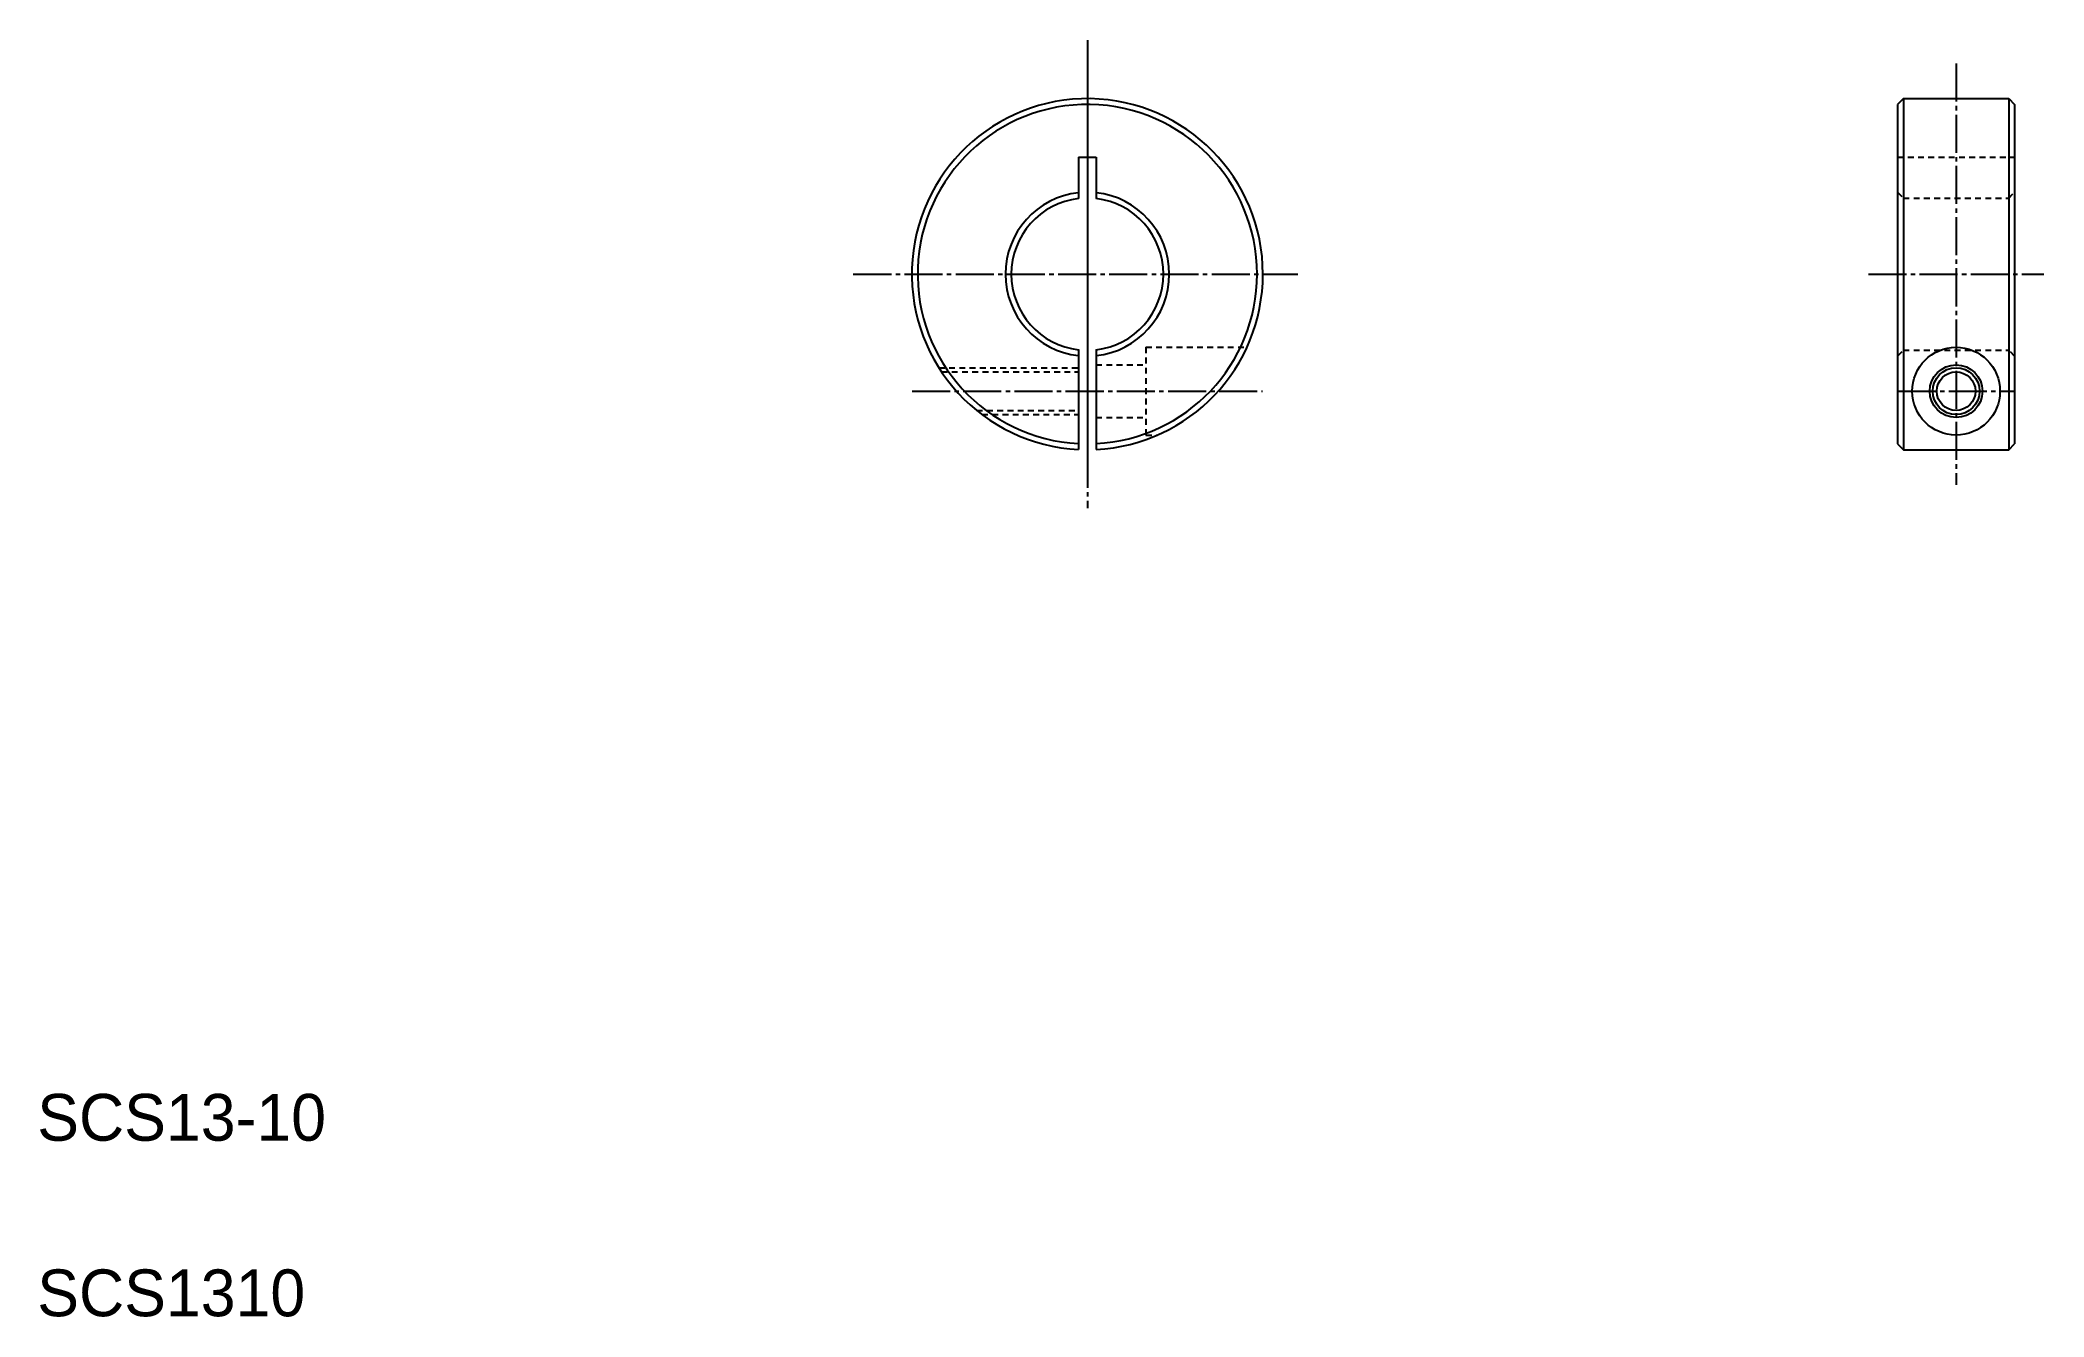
# Model space of a CAD drawing. Extents: x 10 to 181, y 10 to 119.
import ezdxf

# ---------------------------------------------------------------- set-up
doc = ezdxf.new("R2010")
doc.units = 0
doc.header["$LTSCALE"] = 0.25
doc.linetypes.add('CENTER', pattern=[17.5, 13, -1.5, 1.5, -1.5])
doc.linetypes.add('DASHED', pattern=[3.5, 2, -1.5])
doc.layers.get('0').update_dxf_attribs({"linetype": 'CONTINUOUS'})
doc.layers.add('CENTER', color=1, linetype='CENTER')

msp = doc.modelspace()

# ---------------------------------------------------------------- linework, layer by layer
at = {"color": 7, "linetype": 'CONTINUOUS'}
for p, q in [((169.48, 114.05), (168.98, 113.55)), ((168.98, 113.55), (168.98, 84.55)), ((169.48, 114.05), (169.48, 84.05)), ((169.48, 114.05), (178.48, 114.05)), ((178.48, 114.05), (178.48, 84.05)), ((178.48, 114.05), (178.98, 113.55)), ((178.98, 113.55), (178.98, 84.55)), ((98.99, 109.05), (100.49, 109.05)), ((98.99, 109.05), (98.99, 105.51)), ((100.49, 109.05), (100.49, 105.51)), ((98.99, 92.6), (98.99, 84.07)), ((100.49, 92.6), (100.49, 84.07)), ((168.98, 84.55), (169.48, 84.05)), ((169.48, 84.05), (178.48, 84.05)), ((178.48, 84.05), (178.98, 84.55))]:
    msp.add_line(p, q, dxfattribs=at)
at = {"color": 3, "linetype": 'DASHED'}
for p, q in [((168.98, 109.05), (178.98, 109.05)), ((168.98, 106.05), (169.48, 105.55)), ((169.48, 105.55), (178.48, 105.55)), ((178.48, 105.55), (178.98, 106.05)), ((104.74, 92.8), (104.74, 85.3)), ((104.74, 92.8), (113.38, 92.8)), ((169.02, 92.09), (169.52, 92.59)), ((169.48, 92.55), (178.48, 92.55)), ((178.98, 92.05), (178.48, 92.55)), ((87.05, 91.05), (98.99, 91.05)), ((100.49, 91.3), (104.74, 91.3)), ((87.28, 90.7), (98.99, 90.7)), ((90.29, 87.4), (98.99, 87.4)), ((90.74, 87.05), (98.99, 87.05)), ((100.49, 86.8), (104.74, 86.8)), ((104.74, 85.3), (105.74, 85.3))]:
    msp.add_line(p, q, dxfattribs=at)
for p, q in [((104.74, 90.93), (104.74, 90.93)), ((104.74, 89.05), (104.74, 89.05))]:
    msp.add_line(p, q)
msp.add_circle((173.98, 89.05), 3.75)
at = {"color": 7, "linetype": 'CONTINUOUS'}
for radius in [2.25, 1.65]:
    msp.add_circle((173.98, 89.05), radius, dxfattribs=at)
at = {"color": 3, "linetype": 'CONTINUOUS'}
msp.add_circle((173.98, 89.05), 2, dxfattribs=at)
at = {"color": 7, "linetype": 'CONTINUOUS'}
for radius, start, end in [(15, 0, 267.134), (14.5, 0, 267.0351), (7, 96.1506, 263.8494), (6.5, 96.6258, 263.3742), (7, 0, 83.8494), (6.5, 0, 83.3742), (7, 276.1506, 0), (6.5, 276.6258, 0), (15, 272.866, 0), (14.5, 272.9649, 0)]:
    msp.add_arc((99.74, 99.05), radius, start, end, dxfattribs=at)
at = {"layer": 'CENTER', "color": 1, "linetype": 'CENTER'}
for p, q in [((99.74, 119.05), (99.74, 79.05)), ((99.74, 117.05), (99.74, 81.05)), ((173.98, 117.05), (173.98, 81.05)), ((79.74, 99.05), (117.74, 99.05)), ((166.48, 99.05), (181.48, 99.05)), ((84.76, 89.05), (114.71, 89.05)), ((168.98, 89.05), (178.98, 89.05))]:
    msp.add_line(p, q, dxfattribs=at)

# ---------------------------------------------------------------- texts
for s, p in [('SCS13-10', (10, 25)), ('SCS1310', (10, 10))]:
    msp.add_text(s, height=4).set_placement(p)

doc.saveas('drawing.dxf')
